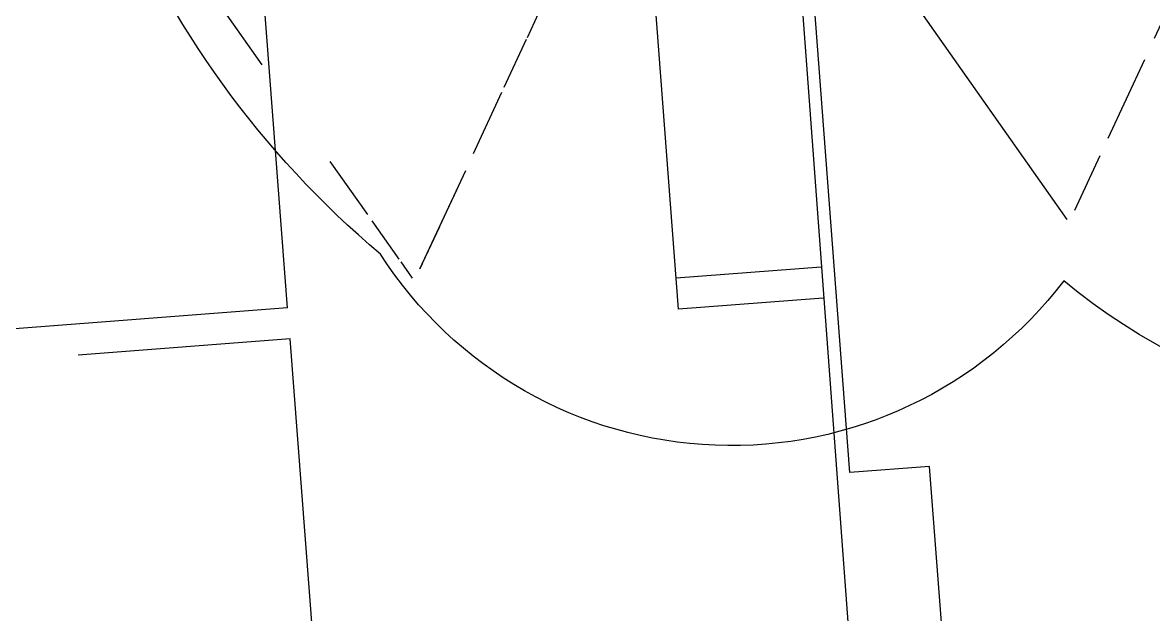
# Model space of a CAD drawing. Extents: x -594 to 29166, y -5797 to 14313.
# Drawn here: x 17649.7 to 17707.7, y 4072.7 to 4103.1 of the extents above; entities that cross this region are included whole.
import ezdxf

# ---------------------------------------------------------------- set-up
doc = ezdxf.new("R2010")
doc.units = 0
doc.linetypes.add('Style de ligne -15', pattern=[2.0832800000000002, 1.25, -0.41656, 0.1388600000000001, -0.2778600000000001])
for name, color, linetype in [('A SITE', 252, 'Continuous'), ('prlm-VRD', 252, 'Continuous'), ('SA - bât E', 252, 'Continuous'), ('SA - EBC', 252, 'Continuous'), ('SA - gazon', 252, 'Continuous'), ('SA - jardinière', 252, 'Continuous')]:
    doc.layers.add(name, color=color, linetype=linetype)
pattern_1 = [(184.3715330227127, (-355966725.0913794, -417896002.4038396), (-36.83468478936122, -42.93257612196597), [20.0000003, -20.0000003]), (184.3715330227127, (-355966725.2133372, -417896000.8084944), (-36.83468478936122, -42.93257612196597), [20.0000003, -20.0000003]), (94.37153302271268, (-355966745.0331946, -417896003.9283125), (-42.93257612196597, 36.83468478936122), [19.200000288, -20.800000312]), (94.37153302271268, (-355966746.6186464, -417895983.1888247), (-42.93257612196597, 36.83468478936122), [19.200000288, -20.800000312]), (184.3715330227127, (-355966746.4966885, -417895984.7841699), (-36.83468478936122, -42.93257612196597), [20.0000003, -20.0000003]), (184.3715330227127, (-355966746.6186464, -417895983.1888247), (-36.83468478936122, -42.93257612196597), [20.0000003, -20.0000003]), (94.37153302271268, (-355966725.2133372, -417896000.8084944), (-42.93257612196597, 36.83468478936122), [38.400000576, -1.600000024])]

# ---------------------------------------------------------------- blocks, each defined once
blk = doc.blocks.new('A$C380262B1')
at = {"layer": 'SA - bât E'}
h = blk.add_hatch(dxfattribs=at)
h.set_pattern_fill('ARDOISES4', color=256, scale=40.0000006, angle=-265.6284669772872, style=0, pattern_type=2)
h.set_pattern_definition(pattern_1)
h.paths.add_polyline_path([(9490.977458423004, 2238.70788840577), (9488.737152470276, 2243.801507912576, -0.1009790743820487), (9487.17666179873, 2256.307484954596), (9485.763742541894, 2256.895374692976, -0.08124378257747558), (9472.350138938054, 2265.536320954561), (9487.765033682808, 2281.933026388288)])
h.paths.add_polyline_path([(9601.495327008888, 751.6224686987698), (9602.796059893444, 734.1203133575618), (9639.889654144645, 235.0033485330641), (9643.208105256781, 190.3515613637865, 0.2295057473976553), (9636.013364326209, 163.8215742073953), (9636.209112592041, 162.8654095344245, 0.1186542678047768), (9619.371052784845, 147.0055066980422), (9516.631723428145, 230.3967440500855), (9478.573963791132, 742.4871447496116)])
h.paths.add_polyline_path([(9373.219773964956, 2160.09211121127), (9472.350138938054, 2265.536320954561, 0.08904084685957374), (9487.176661659032, 2256.307484582067), (9487.116524763405, 2255.333343055099, 0.1379492769130424), (9490.977458423004, 2238.70788840577), (9533.685178728774, 1664.049428980798), (9410.76381537132, 1654.914104938507)])
h.paths.add_polyline_path([(9635.711118625477, 165.7497882843018), (9635.60491106473, 166.71998873353), (9635.52879220806, 167.693012021482), (9635.482835350558, 168.6679258942604), (9635.467084450647, 169.6437949314713), (9635.481554316357, 170.6196839921176), (9635.526231629774, 171.5946571901441), (9635.6010730844, 172.5677797570825), (9635.706007061526, 173.5381186008453), (9635.84093307145, 174.5047434233129), (9636.00572166033, 175.4667276516557), (9636.200214875862, 176.423148624599, -0.03097544094256945), (9637.271080398932, 180.1749598234892), (9637.61073644273, 181.0899475589395), (9637.978558288887, 181.9939807057381), (9638.374193152413, 182.8861923888326), (9638.797261659056, 183.7657274678349), (9639.247358450666, 184.6317422576249), (9639.724051579833, 185.4834066703916), (9643.208105256781, 190.3515613637865), (9648.166535794735, 123.6328510567546), (9619.371052784845, 147.0055066980422, -0.1108113214576719), (9634.892269363627, 162.0857434347272), (9636.209112685174, 162.8654094412923), (9636.013364326209, 163.8215742073953), (9635.847313283011, 164.7833414375782)])
h = blk.add_hatch(dxfattribs=at)
h.set_pattern_fill('ARDOISES4', color=256, scale=40.0000006, angle=-265.6284669772872, style=0, pattern_type=2)
h.set_pattern_definition(pattern_1)
h.paths.add_polyline_path([(9584.22448397614, 930.5090088397264), (9587.828908674419, 935.5124743655324), (9596.555141499266, 818.0956831201911), (9590.469948900864, 817.454880848527, -0.244698441839494), (9573.288710368797, 827.2620346397161, -0.5107671308637126), (9579.392701759934, 907.1113456040621), (9580.709545081481, 907.8910117037594, -0.187960852422953)])
h.paths.add_polyline_path([(9421.139782154933, 1515.299136843532), (9533.685178728774, 1664.049428980798), (9534.608018537983, 1651.632054243237, 0.1776656773142821), (9531.033534696326, 1630.213563889265), (9531.229282962158, 1629.257399402559, 0.5205670514691635), (9523.80844829604, 1548.628422152251, 0.2694583443746695), (9542.978946724907, 1538.836659956723), (9543.504821090028, 1531.920143030584), (9580.598400859162, 1032.80337434262), (9587.828908674419, 935.5124743655324, 0.2310122898586103), (9580.513796769083, 908.8471764698625), (9580.709545034915, 907.8910117968917, 0.5205670514691635), (9573.288710368797, 827.2620346397161, 0.3221177807427699), (9596.555141499266, 818.0956831201911), (9601.495327148587, 751.6224687919021), (9468.424544390291, 879.0537822060287)])
h.paths.add_polyline_path([(9223.230936331674, 1010.300037078559), (9198.040696466342, 1349.250099621713), (9421.139782154933, 1515.299136843532), (9468.424544390291, 879.0537822060287)])
h.paths.add_polyline_path([(9529.912439733744, 1628.477733209729), (9531.22928305529, 1629.257399216294, -0.1402537813719688), (9532.291250815615, 1646.566949598491), (9534.608018537983, 1651.632054243237), (9542.990735219792, 1538.837482593954), (9537.04970846884, 1539.342814311385, -0.195987572306781), (9523.80844829604, 1548.628422152251, -0.5107671308637126)])
at = {"layer": 'SA - EBC'}
h = blk.add_hatch(dxfattribs=at)
h.set_pattern_fill('_USER', color=256, scale=75, angle=-335.8284639255295, style=0, pattern_type=0)
h.set_pattern_definition([(24.17153607447054, (-355966725.0913794, -417896002.4038396), (-30.71023888770651, 68.42427367140989), [])])
h.paths.add_polyline_path([(9533.967289561406, -8391.022676602006), (7823.560263682157, -8197.032719478011), (7677.26634000428, -8624.200356937945), (6795.644808141515, -8561.406107898802), (5968.179506575689, -8295.55842038244), (5307.727831928059, -7899.99740216881, -0.3248648439675891), (5215.66356504336, -6186.960641667247, -0.2814891280233847), (6034.588919347152, -5793.906059488654), (6977.488194359466, -5966.359615046531, 0.1695292869953866), (8622.524935239926, -5863.042801246047, 0.3340686001642133), (8902.106720628217, -5382.998490706086, 0.09326601099187866), (8620.675744628534, -4484.154293872416, 0.153138720952933), (7983.041431754827, -3856.574170198292), (6774.001917056739, -3250.65084323287), (5737.27900213562, -2651.023222506046, -0.1642525569746835), (4858.435642998666, -1650.659172795713), (4817.150435736403, -1198.612694069743), (4848.756969021633, -647.3217743448913), (5422.659926814958, 1808.548009581864, 0.4390366150430304), (6435.564773995429, 2874.098786618561, -0.09336270403907257), (6508.739385334775, 3486.828686110675, 0.1042719612268155), (6540.439700800925, 3811.755312792957), (6460.564939025789, 4655.403570830822), (7373.38954936713, 4920.791836176068), (7554.008261486888, 4259.8578767851), (7298.873095074669, 4188.137014396489), (7509.021686343476, 3441.03382807225, -0.2009829630450486), (7456.712778378278, 3016.095944307745), (7105.68882166408, 2168.347155954689), (7082.51023539342, 1970.99042609334), (7207.488740049303, 1059.89730162546), (7767.198439734057, -779.9824859946966), (8823.304629139602, -984.4878826290369, 0.1214178809896852), (9894.772318005562, -3098.331943433732, 0.01018302281994621), (10254.53238859773, -3499.40192066133), (9617.819940159097, -3345.007801242173), (9300.242931814864, -4358.367580920458), (9996.567213023081, -4620.499769318849), (9784.691719617695, -7276.41688529402), (9646.94292745553, -8212.627615593374)])
at = {"layer": 'SA - jardinière'}
h = blk.add_hatch(dxfattribs=at)
h.set_pattern_fill('TRIANG', color=256, scale=89.9999976, angle=5.127249346565249, style=0, pattern_type=2)
h.set_pattern_definition([(65.12724934656525, (-355966725.0913794, -417896002.4038396), (-19.41955678575962, 27.60331957010589), [16.87499954999999, -16.87499954999999]), (125.1272493465652, (-355966725.0913794, -417896002.4038396), (-33.61495436937165, -3.016169721649364), [16.87499954999999, -16.87499954999999]), (5.127249346565242, (-355966734.8011578, -417895988.6021799), (14.19539758361204, 30.61948929175525), [16.87499955, -16.87499955])])
h.paths.add_polyline_path([(9580.709545128047, 907.8910117037594), (9580.471229786053, 909.0775244869292), (9580.278637586161, 910.2723112329841), (9580.132052535191, 911.473610252142), (9580.03169069998, 912.6796510070562), (9579.977700300515, 913.8886555097997), (9579.970160592347, 915.0988413952291), (9580.00908284448, 916.3084246218204), (9580.094409687445, 917.5156223587692), (9580.226015439257, 918.7186545692384), (9580.403705732897, 919.9157482013106), (9580.627218959853, 921.1051381193101), (9580.896225525066, 922.285071387887), (9581.210328964517, 923.4538082033396), (9581.569065898657, 924.6096258983016), (9581.971907848492, 925.7508205249906), (9582.418260769919, 926.8757097423077), (9582.907466823235, 927.9826353304088), (9583.438804699108, 929.069965519011), (9584.011491155252, 930.1360972225666), (9584.62468185462, 931.1794590204954), (9585.277473041788, 932.1985127404332), (9585.968902427703, 933.1917560659349), (9586.697950446978, 934.1577248647809), (9587.463542539626, 935.0949950516224), (9588.264550128952, 936.0021850094199), (9589.099792251363, 936.8779574520886), (9589.968037838116, 937.721021194011), (9590.8680066932, 938.5301334783435), (9591.798372427002, 939.3041015602648), (9592.75776320137, 940.0417843833566), (9593.74476489611, 940.7420946285129), (9594.757922412828, 941.4039999246597), (9595.79574232921, 942.0265244320035), (9596.856694528833, 942.6087504252791), (9597.939215274528, 943.1498195976019), (9599.0417084191, 943.6489342711866), (9600.162548897788, 944.1053588874638), (9601.300084358081, 944.5184204727411), (9602.45263776742, 944.8875099420547), (9603.618510300294, 945.2120835892856), (9604.795983247459, 945.4916626214981), (9605.98332057707, 945.725834928453), (9607.178772240877, 945.9142554551363), (9608.380575710908, 946.0566462017596), (9609.58695942536, 946.152797434479), (9610.796145023778, 946.2025674059987), (9612.006349815056, 946.2058827280998), (9613.215789897367, 946.1627384647727), (9614.422682346776, 946.0731983184814), (9615.62524791807, 945.9373939782381), (9615.625248057768, 945.9373940713704), (9616.491672955453, 946.9211798161268), (9617.395224655047, 947.870980296284), (9618.334570992738, 948.7853952683508), (9619.308327371255, 949.6630768291652), (9620.315058296546, 950.5027310922742), (9621.353279659525, 951.3031202368438), (9622.421461017802, 952.0630643703043), (9623.518027504906, 952.781443297863), (9624.641362810507, 953.457197919488), (9625.789810856804, 954.0893318131566), (9626.96167868562, 954.6769136562943), (9628.155238600448, 955.2190769463778), (9629.368731426075, 955.7150224223733), (9630.60036781244, 956.1640190891922), (9631.848332518712, 956.565404869616), (9633.110785717145, 956.9185881875455), (9634.385866252705, 957.2230484336615), (9635.671694623306, 957.4783366173506), (9636.966375028715, 957.684076577425), (9638.267999188974, 957.8399648889899), (9639.574648020789, 957.9457718878984), (9640.884395455942, 958.001341484487), (9642.195310769603, 958.0065916292369), (9643.505461374298, 957.9615148715675), (9644.81291580014, 957.8661776147783), (9646.115746768191, 957.7207202091813), (9647.412033751607, 957.5253572314978), (9648.69986558333, 957.2803766466677), (9649.977343948558, 956.9861394353211), (9651.24258552678, 956.6430795937777), (9652.493725297973, 956.2517028301954), (9653.728918777779, 955.8125860989094), (9654.946344997734, 955.3263764828444), (9656.144209438935, 954.7937910072505), (9657.320746174082, 954.2156146839261), (9658.474220661446, 953.5926998592913), (9659.602932678536, 952.9259648174047), (9660.705218231305, 952.2163924761117), (9661.77945244126, 951.4650287106633), (9662.824051640928, 950.6729813292623), (9663.837475841865, 949.8414179310203), (9664.818231249228, 948.9715642295778), (9665.764871938154, 948.0647025629878), (9666.676002414897, 947.1221700310707), (9667.55027952604, 946.1453560739756), (9668.386414507404, 945.135700237006), (9669.183174846694, 944.0946912392974), (9669.93938558735, 943.0238638073206), (9670.65393240191, 941.9247962534428), (9671.32576177828, 940.799109172076), (9671.348301926628, 940.7855801284313), (9671.370306098834, 940.7711959443986), (9671.391741884872, 940.7559776678681), (9671.412577666342, 940.7399477437139), (9671.432782756165, 940.7231296412647), (9671.452327398583, 940.7055485062301), (9671.471182676032, 940.6872300431132), (9671.489320788532, 940.6682012602687), (9671.506715053692, 940.648490190506), (9671.523339906707, 940.6281257979572), (9671.539170714095, 940.607138350606), (9671.554184285924, 940.5855586752295), (9671.568358270451, 940.5634185299277), (9671.58167208545, 940.5407506972551), (9671.594105800614, 940.5175883322954), (9671.60564106889, 940.4939657077193), (9671.616261126474, 940.4699178412557), (9671.62595023401, 940.4454799368978), (9671.634694142267, 940.4206882230937), (9671.642479812726, 940.3955789282918), (9671.649295790121, 940.3701893985271), (9671.655132248998, 940.3445567935705), (9671.65998048149, 940.318719111383), (9671.663832990453, 940.2927143499255), (9671.666684607044, 940.2665808796883), (9671.668530860916, 940.2403574436903), (9671.669369190931, 940.2140822261572), (9671.669198106974, 940.1877940632403), (9671.668018074706, 940.1615319773555), (9671.665830677375, 940.1353346183896), (9671.662639454007, 940.1092403568327), (9671.658448688686, 940.0832880288363), (9671.653264807537, 940.0575156323612), (9671.64709540084, 940.0319612585008), (9671.639949595556, 940.0066624395549), (9671.631837869063, 939.9816567078233), (9671.622772095725, 939.956980664283), (9671.612765965983, 939.9326710030437), (9671.601833868772, 939.9087633006275), (9671.589992148802, 939.8852927610278), (9671.577258082107, 939.862294215709), (9671.563650714234, 939.8398014716804), (9671.549189602956, 939.8178476840258), (9671.533896680921, 939.7964650765061), (9671.51779406704, 939.7756854072213), (9671.500905789435, 939.7555390372872), (9671.48325634189, 939.7360559552908), (9671.464872127399, 939.7172648459673), (9671.445780200884, 939.6991931833327), (9671.426008548588, 939.6818676963449), (9671.435729740188, 940.8729603514075), (9671.491167368367, 942.062802053988), (9671.59223947674, 943.2496384717524), (9671.73879710026, 944.4317201152444), (9671.93062431179, 945.6073045730591), (9672.167438222095, 946.7746585607529), (9672.44888972491, 947.9320615530014), (9672.774563916028, 949.0778069011867), (9673.143980745226, 950.2102059312165), (9673.55659562163, 951.3275891542435), (9674.011800205335, 952.4283094331622), (9674.50892352499, 953.510744124651), (9675.047232722864, 954.5732974074781), (9675.625934218988, 955.6144030764699), (9676.244174921885, 956.6325262188911), (9676.901043439284, 957.6261660084128), (9677.595571568236, 958.5938576608896), (9678.326735226437, 959.5341745764017), (9679.09345664084, 960.4457307606936), (9679.894605698064, 961.3271822221577), (9680.729001015425, 962.1772295795381), (9681.595412874594, 962.9946198314428), (9682.492563966662, 963.7781478464603), (9683.41913181357, 964.5266588777304), (9684.373750211671, 965.2390491217375), (9685.355012165383, 965.9142686985433), (9686.361470865086, 966.5513217449188), (9687.391643086448, 967.1492698602378), (9688.444009749219, 967.7072310820222), (9689.517019642517, 968.2243829593062), (9690.609091054648, 968.6999632045627), (9691.71861386858, 969.1332707181573), (9692.84395254217, 969.5236664265394), (9693.983448436484, 969.8705754242837), (9695.135421445593, 970.1734858565032), (9696.298173209652, 970.4319511540234), (9697.469990001991, 970.6455905921757), (9698.649144126102, 970.8140891045332), (9699.833897547796, 970.9371982142329), (9701.022503571585, 971.0147364065051), (9702.213209820911, 971.0465896874666), (9703.404261404648, 971.0327107459307), (9704.59390222095, 970.9731201641262), (9705.780378682539, 970.8679058589041), (9706.96194153279, 970.7172227092087), (9708.136849245057, 970.521293208003), (9709.303369466215, 970.280405972153), (9710.459782928228, 969.9949161149561), (9711.604384565726, 969.6652445942163), (9712.7354871016, 969.291877001524), (9712.735487148166, 969.2918769083917), (9713.24274749495, 970.3967140987515), (9713.792895944789, 971.4808338321745), (9714.385088020936, 972.5425714626908), (9715.018414799124, 973.5802978277206), (9715.691904025152, 974.5924195274711), (9716.404522163793, 975.5773834884167), (9717.155175143853, 976.5336776152253), (9717.94271087274, 977.4598340503871), (9718.765920447186, 978.3544314093888), (9719.623540574685, 979.2160963639617), (9720.514254458249, 980.0435062497854), (9721.4366952423, 980.8353911153972), (9722.389446711168, 981.5905354917049), (9723.37104654871, 982.3077801615), (9724.379988247529, 982.9860243946314), (9725.414723018184, 983.6242269724607), (9726.473662583157, 984.2214084230363), (9727.555181458592, 984.7766516730189), (9728.657619701698, 985.289105027914), (9729.779285052791, 985.7579816132784), (9730.918455822393, 986.1825618892908), (9732.073383638635, 986.5621938370168), (9733.2422954496, 986.8962951004505), (9734.423397202045, 987.1843526139855), (9735.614875843748, 987.4259242787957), (9736.814902769402, 987.6206395216286), (9738.021635822952, 987.7681990154088), (9739.233222836629, 987.8683768212795), (9740.447803819552, 987.9210185259581), (9741.663514869288, 987.9260439425707), (9742.878489708528, 987.8834447823465), (9744.090863363817, 987.7932869829237), (9745.298775052652, 987.6557086594403), (9746.50037069805, 987.4709208495915), (9747.693805769086, 987.2392075136304), (9748.877248587087, 986.9609241373837), (9750.048882467672, 986.6364979185164), (9751.206909259781, 986.2664267420769), (9752.349551161751, 985.8512788079679), (9753.475054446608, 985.3916911408305), (9754.581691510975, 984.8883693106472), (9755.66776371561, 984.3420858494937), (9756.731603993103, 983.7536794133484), (9757.771579595283, 983.1240528263152), (9758.786093862727, 982.4541729874909), (9759.773589717224, 981.7450676113367), (9760.732551617548, 980.9978256002069), (9761.661507328972, 980.2135937847197), (9762.559031229466, 979.3935758061707), (9762.739530485123, 979.5921359211206), (9762.927518831566, 979.7836204990745), (9763.12271929346, 979.9677478149533), (9763.324844324961, 980.1442458294332), (9763.533595530316, 980.3128546103835), (9763.748665573075, 980.4733257740736), (9763.96973701194, 980.6254224851727), (9764.196484303102, 980.7689206674695), (9764.428573008627, 980.9036088176072), (9764.665661146864, 981.029288098216), (9764.90739886649, 981.1457736417651), (9765.153430169448, 981.2528934329748), (9765.403392212465, 981.350489705801), (9765.656916471198, 981.4384186640382), (9765.913629392162, 981.5165504813194), (9766.173152299598, 981.5847700461745), (9766.435102699324, 981.6429767757654), (9766.699094465002, 981.6910849884152), (9766.964738396928, 981.7290237173438), (9767.231642873958, 981.7567367106676), (9767.499414505437, 981.7741837352514), (9767.767658503726, 981.7813385277987), (9768.035979615524, 981.7781907506287), (9768.303981842473, 981.7647450603545), (9768.57127067633, 981.741021387279), (9768.83745151572, 981.7070544697344), (9769.102132413536, 981.6628945060074), (9769.364922912791, 981.6086066886783), (9769.625435816124, 981.5442705526948), (9769.88328685984, 981.4699815586209), (9770.138096157461, 981.3858491368592), (9770.389487920329, 981.2919970601797), (9770.637091714889, 981.1885638162494), (9770.880542183295, 981.0757016763091), (9771.119480906054, 980.9535773470998), (9771.353555424139, 980.822370480746), (9771.582420542836, 980.6822748854756), (9771.80573916994, 980.5334969423711), (9772.023181756958, 980.3762560710311), (9772.234428068623, 980.2107837982476), (9772.4391664844, 980.0373241305351), (9772.637095255777, 979.856132902205), (9772.827922692522, 979.6674773097038), (9773.011367255822, 979.4716351665556), (9773.187158675864, 979.2688955552876), (9773.35503785871, 979.0595568716526), (9773.514757165685, 978.8439279422164), (9773.666081344709, 978.6223269999027), (9773.808787157759, 978.395080100745), (9773.942664358765, 978.1625227071345), (9773.942664312199, 978.1625226140022), (9775.110752228647, 978.320749476552), (9776.284053036943, 978.4340193495154), (9777.46083731763, 978.5021653398871), (9778.639370156452, 978.5250867716968), (9779.817914171144, 978.5027501173317), (9780.994732119143, 978.4351881593466), (9782.168089039624, 978.3225005492568), (9783.336255280301, 978.164853528142), (9784.497508825734, 977.9624791815877), (9785.650137579069, 977.7156760916114), (9786.792442621663, 977.4248080328107), (9787.922739889473, 977.0903036929667), (9789.039363106713, 976.7126564867795), (9790.140666393563, 976.292422786355), (9791.225025849417, 975.8302222006023), (9792.290843324736, 975.3267360851169), (9793.33654739894, 974.782706797123), (9794.36059659347, 974.198936112225), (9795.361481280997, 973.5762847587466), (9796.337726106867, 972.9156706482172), (9797.287891898304, 972.218067292124), (9798.210577759892, 971.4845035225153), (9799.104423588142, 970.7160606980324), (9799.968111654744, 969.913871306926), (9800.800369074568, 969.0791182219982), (9801.599968550727, 968.2130318135023), (9802.365731494501, 967.3168889246881), (9803.096529049799, 966.3920106366277), (9803.791283955798, 965.439760312438), (9804.448971990496, 964.4615417346358), (9805.068623414263, 963.4587969630957), (9805.649325205013, 962.4330042861402), (9806.190220778808, 961.3856757991016), (9806.690513016656, 960.3183555416763), (9807.149464543909, 959.2326167970896), (9807.56639870815, 958.1300603225827), (9807.940700696781, 957.0123111829162), (9808.271818840876, 955.8810175396502), (9808.55926508084, 954.7378465533257), (9808.802615618333, 953.5844838246703), (9809.001511754468, 952.4226294830441), (9809.1556601692, 951.2539965100586), (9809.264833806083, 950.0803073868155), (9809.328871546313, 948.9032924175262), (9809.347679140046, 947.7246867492795), (9809.321228740737, 946.5462278574705), (9809.249559324235, 945.3696529380977), (9809.132776595652, 944.1966964863241), (9808.9710528031, 943.0290877819061), (9808.764626225457, 941.8685477226973), (9809.166345605627, 942.4867591820657), (9809.5915006008, 943.0890940129757), (9810.039464570582, 943.6746640130877), (9810.509577160701, 944.242606125772), (9811.0011451412, 944.7920829057693), (9811.51344398968, 945.3222845681012), (9812.04571868293, 945.8324294537306), (9812.597184302285, 946.3217652402818), (9813.167027989402, 946.7895708978176), (9813.754409784451, 947.2351567819715), (9814.358463464305, 947.657865844667), (9814.978298917413, 948.057075124234), (9815.613002283499, 948.432195931673), (9816.261637862772, 948.7826753407717), (9816.923249466345, 949.1079969331622), (9817.596861859784, 949.4076807051897), (9818.281481834128, 949.6812850236893), (9818.976100254804, 949.9284068122506), (9819.679693225771, 950.148681551218), (9820.391223439947, 950.3417843952775), (9821.109642041847, 950.507431011647), (9821.833889791742, 950.6453767418861), (9822.562899114564, 950.7554187439382), (9823.295595543459, 950.8373945951462), (9824.03089874424, 950.8911833167076), (9824.767724750564, 950.9167056530714), (9825.504987454042, 950.9139239788055), (9826.241599814966, 950.8828425779939), (9826.976476283744, 950.8235072717071), (9827.708533173427, 950.7360051386058), (9828.436691546813, 950.6204656325281), (9829.159877961501, 950.4770589061081), (9829.877026099712, 950.3059960901737), (9830.58707905002, 950.1075299456716), (9831.288989866152, 949.8819524422288), (9831.981723802164, 949.6295966207981), (9832.664259988815, 949.3508342653513), (9833.335591712967, 949.0460759960115), (9833.994729816914, 948.7157717347145), (9834.640702372417, 948.3604077249765), (9835.272557195276, 947.9805085808039), (9835.889362776652, 947.5766336545348), (9836.490209726617, 947.1493788063526), (9837.074212590232, 946.6993735171854), (9837.640510126948, 946.2272813543677), (9838.18826773204, 945.7337982952595), (9838.716677995399, 945.2196516096592), (9839.224961632863, 944.6855995804071), (9839.712369674817, 944.1324291750789), (9840.178183326498, 943.5609560459852), (9840.708443662152, 944.6519883349538), (9841.281033726409, 945.7214122638106), (9841.895074630156, 946.7675870284438), (9842.549623688683, 947.7889060974121), (9843.24367637746, 948.783802241087), (9843.97616731003, 949.750748090446), (9844.745972240344, 950.6882596760988), (9845.551909366623, 951.5948977321386), (9846.39274184592, 952.4692707695067), (9847.267178818583, 953.3100365661085), (9848.173878248781, 954.1159048676491), (9849.111448181793, 954.8856383189559), (9850.078449910507, 955.6180556304753), (9851.07339876704, 956.3120326027274), (9852.094767801464, 956.9665039889514), (9853.140988992527, 957.5804654508829), (9854.210456740111, 958.152974024415), (9855.301529262215, 958.6831513792276), (9856.412531901151, 959.1701836325228), (9857.541759451851, 959.6133231185377), (9858.687478397042, 960.0118897855282), (9859.847930306569, 960.3652716614306), (9861.021333746612, 960.6729267165065), (9862.205887772143, 960.9343823045492), (9863.399774115533, 961.1492373049259), (9864.601160259917, 961.3171617500484), (9865.8082021866, 961.437898222357), (9867.019047075883, 961.5112611092627), (9868.231836287305, 961.5371378138661), (9869.44470833987, 961.5154886618257), (9870.655801566318, 961.446347180754), (9871.863257000223, 961.329818982631), (9873.065221076831, 961.1660830676556), (9874.259849265218, 960.9553912654519), (9875.44530746527, 960.6980661861598), (9876.619776291773, 960.3945034556091), (9877.78145284392, 960.0451687350869), (9878.928554290906, 959.6505981869996), (9880.059319501743, 959.211397729814), (9881.172013189644, 958.7282409891486), (9882.264927215874, 958.2018702290952), (9883.33638398908, 957.6330928131938), (9884.384739072993, 957.0227822288871), (9885.408383142203, 956.3718751072884), (9886.405745102093, 955.6813705712557), (9887.375293904915, 954.9523282796144), (9888.31554139033, 954.1858677752316), (9889.225044334307, 953.3831649459898), (9890.10240691714, 952.5454523973167), (9891.13498418592, 952.3246612399817), (9892.1583248768, 952.0643945783377), (9893.170920060948, 951.7650360241532), (9894.17127710767, 951.4270267449319), (9895.157921453938, 951.0508649982512), (9896.129398560151, 950.6371054798365), (9897.084276238456, 950.1863580197096), (9898.021146981046, 949.6992871165276), (9898.938629543409, 949.1766109131277), (9899.83537136577, 948.6190997995436), (9900.710050668567, 948.0275755748153), (9901.561377895996, 947.4029103294015), (9902.388098137453, 946.7460250481963), (9903.188992571086, 946.0578879341483), (9903.962880605832, 945.3395133838058), (9904.70862146467, 944.5919604972005), (9905.4251157213, 943.8163312152028), (9906.111307116225, 943.0137690156698), (9906.76618409343, 942.1854570508003), (9907.388781337067, 941.3326163776219), (9907.97818112187, 940.4565040022135), (9908.533514244482, 939.5584117621183), (9909.053962305188, 938.639663439244), (9909.538757940754, 937.7016134560108), (9909.987186733633, 936.7456445470452), (9910.398587258533, 935.7731660827994), (9910.772353364155, 934.785611834377), (9911.1079338938, 933.7844372726977), (9911.404834175482, 932.7711185440421), (9911.662616534159, 931.7471493035555), (9911.88090085052, 930.714039131999), (9912.059365445748, 929.6733109280467), (9912.197747407481, 928.6264991387725), (9912.295842496678, 927.5751465931535), (9912.353506078944, 926.5208035707474), (9912.37065331079, 925.4650238901377), (9912.347258767113, 924.4093640707433), (9912.283357046545, 923.3553806319833), (9912.179042305797, 922.3046269267797), (9912.034468259662, 921.2586523033679), (9911.84984818101, 920.2189984731376), (9911.625454155728, 919.1871981136501), (9911.361616896465, 918.1647721678019), (9911.058725463226, 917.1532282605767), (9910.71722637862, 916.1540569737554), (9910.33762297593, 915.1687317527831), (9909.92047493346, 914.1987049952149), (9909.46639701724, 913.2454063743353), (9908.976058801636, 912.310241535306), (9908.450183039531, 911.3945892080665), (9909.333616914228, 910.6188193894923), (9910.186619497836, 909.8097081296146), (9911.007933272049, 908.968448638916), (9911.79634775035, 908.0962806940079), (9912.550700316206, 907.1944899857044), (9913.269879156724, 906.26440634951), (9913.952824054286, 905.307400226593), (9914.598528062925, 904.3248828500509), (9915.206039557233, 903.3183025196195), (9915.77446279116, 902.2891431115568), (9916.302959993482, 901.2389216572046), (9916.790751833469, 900.1691864803433), (9917.237119330093, 899.0815146826208), (9917.641404550523, 897.9775092564523), (9918.003011494875, 896.8587981536984), (9918.321406794712, 895.7270303741097), (9918.596121529117, 894.5838741958141), (9918.826750433072, 893.4310149401426), (9919.01295366697, 892.2701520845294), (9919.154456770048, 891.1029970273376), (9919.251050846651, 889.9312701076269), (9919.302593776956, 888.7566988356411), (9919.309009518474, 887.5810148194432), (9919.27028852515, 886.4059511572123), (9919.18648793362, 885.2332398295403), (9919.057731423527, 884.0646100230515), (9918.884208565578, 882.9017841257155), (9918.66617524065, 881.7464764229953), (9918.403953127563, 880.6003902107477), (9918.097928306088, 879.465214908123), (9917.748552234843, 878.3426240086555), (9917.356339935213, 877.2342721931636), (9916.921869385988, 876.1417934671044), (9916.445781383663, 875.0667985528708), (9915.928777540103, 874.0108717232943), (9915.371620003134, 872.9755699634552), (9914.7751302924, 871.9624193385243), (9914.140187529847, 870.9729135967791), (9913.467727741227, 870.0085110962391), (9912.758742459118, 869.0706337802112), (9912.014276674017, 868.1606641039252), (9911.235427763313, 867.2799436375499), (9910.423344001174, 866.4297704584897), (9909.579222649336, 865.6113982200623), (9908.704307908192, 864.8260331712663), (9907.799889612943, 864.0748327597976), (9906.867301044986, 863.358904980123), (9905.907916976139, 862.6793049275875), (9904.923151619732, 862.0370344258845), (9903.914456861094, 861.4330401644111), (9903.914456954226, 861.4330401644111), (9904.162588436157, 861.0647084191442), (9904.396101785824, 860.6869397684932), (9904.614638211206, 860.3003142401576), (9904.817862669006, 859.9054250866175), (9905.0054628402, 859.5028784126043), (9905.177151132375, 859.0932924300432), (9905.332663655281, 858.6772955022752), (9905.471761990339, 858.2555262371898), (9905.594232538715, 857.8286320902407), (9905.699887266383, 857.3972686193883), (9905.788563983515, 856.9620971567929), (9905.860126763582, 856.5237863920629), (9905.91446547769, 856.0830088332295), (9905.951496772468, 855.6404411792755), (9905.971164116636, 855.1967622712255), (9905.973436916247, 854.7526536509395), (9905.958311958238, 854.3087968602777), (9905.92581233941, 853.8658732548356), (9905.875988025218, 853.4245625138283), (9905.80891543068, 852.985542267561), (9905.724697513506, 852.5494861416519), (9905.623463401571, 852.1170636638999), (9905.50536881201, 851.6889383085072), (9905.37059479393, 851.2657674960792), (9905.219348194078, 850.8482006378472), (9905.051861377433, 850.4368787631392), (9904.86839110963, 850.0324331223965), (9904.669219255447, 849.6354845352471), (9904.454651428387, 849.2466423660517), (9904.225016990677, 848.8665033131838), (9903.980668494478, 848.4956510365009), (9903.721980843693, 848.1346549466252), (9903.449351293966, 847.7840688079596), (9903.163198148832, 847.4444306455553), (9902.863960713148, 847.1162620931864), (9902.552098408341, 846.8000669032335), (9902.228089654818, 846.4963302016258), (9901.89243205823, 846.2055182084441), (9901.545640733093, 845.9280776791275), (9901.188247976825, 845.6644339486957), (9900.820802291855, 845.4149919562042), (9900.443867826834, 845.1801346614957), (9900.058023026213, 844.960222300142), (9899.663860257715, 844.7555927559733), (9899.261984461918, 844.5665597915649), (9898.85301250033, 844.3934137932956), (9898.437572224066, 844.2364204674959), (9898.016301030293, 844.0958205610514), (9897.589846001938, 843.9718306064606), (9897.52150294371, 842.7852346561849), (9897.40765960887, 841.6021370328963), (9897.248483495787, 840.4242816381156), (9897.044209577143, 839.2534048296511), (9896.795138763264, 838.0912326276302), (9896.50163827464, 836.9394782930613), (9896.164140896872, 835.7998399063945), (9895.783143909648, 834.6739972010255), (9895.35920927301, 833.5636099800467), (9894.892961718142, 832.4703151360154), (9894.385088514537, 831.3957245089114), (9893.836338585243, 830.3414219990373), (9893.247520690784, 829.3089618906379), (9892.619503149763, 828.2998661510646), (9891.95321132429, 827.315622381866), (9891.249627666548, 826.3576815836132), (9890.50978939049, 825.4274561069906), (9889.734787121415, 824.5263167656958), (9888.925763266161, 823.6555924639106), (9888.08391066268, 822.8165665641427), (9887.21047011204, 822.0104760490358), (9886.306729307398, 821.238508913666), (9885.374020552263, 820.5018037930131), (9884.413718758151, 819.8014460504055), (9883.427239628509, 819.1384684294462), (9882.416037283838, 818.5138483531773), (9881.381602631882, 817.9285064339638), (9880.325460247695, 817.3833057284355), (9879.249167302623, 816.8790498748422), (9878.154310630634, 816.4164820685983), (9877.042503794655, 815.996284596622), (9875.91538601555, 815.6190765090287), (9874.774618819356, 815.2854141779244), (9873.62188398838, 814.995789155364), (9872.458880534396, 814.7506285458803), (9871.287323301658, 814.550293982029), (9870.108939241618, 814.3950804136693), (9868.925465317443, 814.2852168530226), (9867.73864631541, 814.2208654433489), (9866.550231864676, 814.2021208070219), (9865.361973829567, 814.229010604322), (9864.175623748451, 814.3014950677752), (9862.992930738255, 814.4194675609469), (9861.81563809514, 814.5827540196478), (9860.645481431857, 814.7911138832569), (9859.484185790643, 815.0442399084568), (9858.333462988958, 815.3417590074241), (9857.195009663701, 815.683232434094), (9856.070503685623, 816.0681569948792), (9854.961603088304, 816.4959650486708), (9854.117809981108, 815.6520502641797), (9853.2422428485, 814.8411491885781), (9852.33619227074, 814.0644567087293), (9851.400993997231, 813.3231181651354), (9850.438026711345, 812.618226185441), (9849.448709981516, 811.9508199393749), (9848.434502072632, 811.3218832761049), (9847.396898455918, 810.7323434203863), (9846.337428316474, 810.1830694824457), (9845.257653715089, 809.6748711541295), (9844.159166328609, 809.2084975913167), (9843.043585633859, 808.7846362963319), (9841.912556113675, 808.4039121866226), (9840.767745068297, 808.0668864771724), (9839.610840147361, 807.7740557491779), (9838.443546835333, 807.5258521363139), (9837.2675859835, 807.3226410895586), (9836.084690969437, 807.1647225879133), (9834.896605787799, 807.0523291826248), (9833.70508174412, 806.985626462847), (9832.51187549904, 806.9647130556405), (9831.318745808676, 806.9896196015179), (9830.127451661974, 807.0603094063699), (9828.939749253914, 807.1766783483326), (9827.757389517501, 807.3385548777878), (9826.582115143538, 807.5457001104951), (9825.415658997372, 807.7978088520467), (9824.259740719572, 808.0945095978677), (9823.116063931957, 808.4353647194803), (9821.986314700916, 808.8198718614876), (9820.872158790007, 809.2474644072354), (9819.775238400325, 809.7175114788115), (9818.697170680389, 810.2293205447495), (9817.639544652775, 810.7821370474994), (9816.603919724002, 811.3751459866762), (9815.59182247147, 812.0074733160436), (9814.604744827375, 812.6781865954399), (9813.644141890109, 813.3862973190844), (9812.711429875344, 814.1307617537677), (9811.807983694598, 814.9104818701744), (9810.935135232285, 815.7243087887764), (9810.094171063974, 816.5710426867008), (9809.286331105977, 817.4494350329041), (9808.512806147337, 818.3581912890077), (9807.774736452848, 819.2959716543555), (9807.073210040107, 820.2613934874535), (9806.409261235967, 821.253033913672), (9805.783868767321, 822.2694310359657), (9805.197954410687, 823.309086356312), (9804.652382107452, 824.3704672902822), (9804.562129825354, 824.2711829952896), (9804.468132881448, 824.1754363290966), (9804.370529623702, 824.0833684802055), (9804.269464081153, 823.9951154217124), (9804.165085218847, 823.9108071662486), (9804.057546891272, 823.8305678591132), (9803.947007516399, 823.7545158714056), (9803.83363016881, 823.6827632412314), (9803.717581974342, 823.6154155805707), (9803.599034016952, 823.5525729134679), (9803.478161012754, 823.4943270683289), (9803.355141263455, 823.4407641924918), (9803.230155957863, 823.391963262111), (9803.103389358148, 823.3479962684214), (9802.97502852045, 823.3089279383421), (9802.845262503251, 823.2748159207404), (9802.71428260021, 823.2457105070353), (9802.582281967625, 823.2216546311975), (9802.449455158785, 823.2026835903525), (9802.315998123959, 823.1888255104423), (9802.18210737221, 823.180100787431), (9802.04798025079, 823.1765220873058), (9801.913814945146, 823.178094998002), (9801.779808709398, 823.1848171912134), (9801.646159263328, 823.1966784223914), (9801.513063767925, 823.2136614620686), (9801.38071817346, 823.2357412576675), (9801.249317778274, 823.2628853060305), (9801.119056297466, 823.295053653419), (9800.990125676617, 823.3321984298527), (9800.862715998664, 823.3742653392255), (9800.737015064806, 823.4211921691895), (9800.613208301365, 823.4729099087417), (9800.491478014737, 823.5293420962989), (9800.37200381048, 823.5904056578875), (9800.254961615428, 823.6560105346143), (9800.140524236485, 823.7260600551963), (9800.02886033617, 823.8004511222243), (9799.920134339482, 823.8790736533701), (9799.814506666735, 823.9618120715022), (9799.712132988498, 824.0485444664955), (9799.61316427216, 824.1391425020993), (9799.517746362835, 824.2334732785821), (9799.426019797102, 824.33139719069), (9799.338120175526, 824.4327702559531), (9799.254176719114, 824.5374428108335), (9799.174313200638, 824.6452606283128), (9799.098647432402, 824.75606482476), (9799.027291079983, 824.869691953063), (9798.960349103436, 824.9859744682908), (9798.463651863858, 823.9030276425183), (9797.925748536363, 822.8399462997913), (9797.347432468086, 821.7982973903418), (9796.729555958882, 820.7796167582273), (9796.073029981926, 819.7854056954384), (9795.378822414204, 818.8171301037073), (9794.64795649983, 817.8762174211442), (9793.881509779021, 816.964054480195), (9793.080611946061, 816.0819860175252), (9792.246443917975, 815.2313126251101), (9791.380235133693, 814.4132880493999), (9790.483262622729, 813.6291182599962), (9789.556848770007, 812.8799592144787), (9788.602359080687, 812.166915461421), (9787.62120087631, 811.491038184613), (9786.61482045427, 810.853323340416), (9785.584701271728, 810.254711471498), (9784.532361896709, 809.6960846334696), (9783.459353772923, 809.1782666742802), (9782.367258658633, 808.7020209059119), (9781.257686531171, 808.2680491730571), (9780.132272932678, 807.8769914805889), (9778.992676967755, 807.5294240377843), (9777.840578835458, 807.2258595377207), (9776.67767656967, 806.9667452946305), (9775.505684642121, 806.7524632439017), (9774.326330795884, 806.5833292901516), (9773.14135353081, 806.4595928415656), (9771.952499775216, 806.3814363442361), (9770.761521952227, 806.3489750027657), (9769.570175884292, 806.3622564077377), (9768.380217859522, 806.4212613739073), (9767.193401837721, 806.5259026363492), (9766.01147777401, 806.6760261543095), (9764.836187614128, 806.87141045928), (9763.669264130294, 807.1117673069239), (9762.512427615002, 807.396742887795), (9761.367383319885, 807.7259168960154), (9760.235819360241, 808.0988037399948), (9759.11940378137, 808.5148541256785), (9758.019782276824, 808.9734548702836), (9756.938575906679, 809.4739293679595), (9755.87737862952, 810.0155401043594), (9754.83775488101, 810.5974887497723), (9753.82123705931, 811.2189170904458), (9752.829323941842, 811.8789095431566), (9751.863477472216, 812.5764928758144), (9750.92512150295, 813.3106388151646), (9750.015639746562, 814.0802648849785), (9749.136372329667, 814.8842368274927), (9748.56929583475, 813.7840116396546), (9747.959557874128, 812.7068437635899), (9747.308094333857, 811.6543863900006), (9746.615905174986, 810.6282551772892), (9745.88405280374, 809.630025178194), (9745.113660627976, 808.6612284183502), (9744.305911054835, 807.7233523130417), (9743.462044047192, 806.817836035043), (9742.583354888484, 805.9460697695613), (9741.671192320064, 805.1093916408718), (9740.726956399158, 804.3090855702758), (9739.752096356824, 803.5463804379106), (9738.748108735308, 802.8224466368556), (9737.716534780338, 802.1383955143392), (9736.658957460895, 801.4952769502997), (9735.577000351623, 800.8940782397985), (9734.472324186936, 800.335721950978), (9733.346624439582, 799.8210655525327), (9732.20162927173, 799.350898526609), (9731.039095902815, 798.9259427413344), (9729.860808933154, 798.5468504950404), (9728.668576898053, 798.214203864336), (9727.464229846373, 797.9285130277276), (9726.24961626716, 797.6902169175446), (9725.026600575075, 797.499680891633), (9723.79706017673, 797.3571978509426), (9722.562882257625, 797.2629861906171), (9721.325961081311, 797.2171906381845), (9720.088195381686, 797.2198816016316), (9718.851485103369, 797.27105461061), (9717.617728328332, 797.3706314340234), (9716.388819087297, 797.5184590555727), (9715.166643401608, 797.7143106982112), (9713.953077513725, 797.9578856378794), (9712.749983975664, 798.2488100416958), (9711.55920936726, 798.586637340486), (9710.382581828162, 798.9708490669727), (9709.221907239407, 799.4008554145694), (9708.078967081383, 799.8759960755706), (9706.95551559329, 800.395542383194), (9705.853277584538, 800.9586962871253), (9704.773944569752, 801.56459370628), (9703.71917351149, 802.2123042494059), (9702.690583420917, 802.9008340090513), (9701.68975298293, 803.6291263997555), (9700.718218414113, 804.3960629031062), (9699.77747099474, 805.2004666998982), (9698.86895478703, 806.0411029495299), (9697.994064213708, 806.9166814908385), (9696.811245614663, 806.7188631743193), (9695.621586078778, 806.5675286576152), (9694.426911789924, 806.4629102125764), (9693.229056382552, 806.405168492347), (9692.02985833399, 806.3943920657039), (9690.831158589572, 806.4305974170566), (9689.634797116742, 806.5137291327119), (9688.44260997139, 806.6436596214771), (9687.256427342072, 806.82018911466), (9686.078069964424, 807.0430470630527), (9684.909346420318, 807.3118912056088), (9683.752050762996, 807.626308966428), (9682.607959164307, 807.9858176410198), (9681.478828005493, 808.3898653276265), (9680.366390245035, 808.8378319516778), (9679.272353509441, 809.329029917717), (9678.198396973312, 809.8627052269876), (9677.146169310436, 810.438038688153), (9676.117285434157, 811.0541474074125), (9675.113324588165, 811.7100855335593), (9674.135827971622, 812.404845841229), (9673.186295898631, 813.1373625248671), (9672.26618588902, 813.906511105597), (9671.376910200343, 814.7111108526587), (9670.51983391866, 815.5499266460538), (9669.696272397414, 816.4216711185873), (9668.907490046695, 817.3250060528517), (9668.15469735302, 818.2585451751947), (9667.43905004114, 819.2208552733064), (9666.761646280065, 820.2104593627155), (9666.123526124284, 821.2258381769061), (9665.525668906048, 822.2654336132109), (9664.968992350623, 823.327649757266), (9664.454351039603, 824.4108561426401), (9663.982534687966, 825.5133900791407), (9663.554267585278, 826.6335594467819), (9663.170207245275, 827.769644651562), (9662.830943008885, 828.9199018850923), (9662.536995718256, 830.0825655460358), (9662.28881655261, 831.255851034075), (9662.086786376312, 832.4379574507475), (9661.931215366349, 833.6270704865456), (9661.82234226726, 834.8213646560907), (9661.76033434458, 836.0190067440271), (9661.745286500081, 837.218158878386), (9661.777222016826, 838.4169798344374), (9661.856091860682, 839.6136298775673), (9661.981775099412, 840.8062722533941), (9662.15407839045, 841.9930759817362), (9662.14498784393, 841.8757659383118), (9662.13140101172, 841.7588912881911), (9662.113337451592, 841.6426241397858), (9662.090823985636, 841.5271362289786), (9662.063893768936, 841.4125977084041), (9662.032586429268, 841.2991772405803), (9661.996948486194, 841.1870423704386), (9661.95703195408, 841.0763583146036), (9661.91289597191, 840.9672878682613), (9661.864605685696, 840.8599923364818), (9661.812231922522, 840.7546295784414), (9661.755852261558, 840.6513549387455), (9661.695549683645, 840.5503205955029), (9661.631412943825, 840.4516760259867), (9661.563536850736, 840.3555657714605), (9661.492021381855, 840.2621321380138), (9661.416971730068, 840.1715127751231), (9661.33849886246, 840.0838412344456), (9661.256718216464, 839.99924659729), (9661.171750491485, 839.9178536608815), (9661.08372095041, 839.8397824726999), (9660.99275923334, 839.7651482373476), (9660.89899954386, 839.694060664624), (9660.802580043674, 839.6266248077154), (9660.70364289917, 839.5629398524761), (9660.602334002033, 839.5030999556184), (9660.498802596703, 839.4471932202578), (9660.39320146665, 839.3953019753098), (9660.285686096177, 839.347502682358), (9660.176415089518, 839.3038660287857), (9660.065549518913, 839.2644561827183), (9659.953252831474, 839.2293313518167), (9659.83969043009, 839.1985430382192), (9659.725029906258, 839.1721369698644), (9659.609440295026, 839.1501518897712), (9659.493091888726, 839.1326203942299), (9659.37615619041, 839.1195679083467), (9659.258805634454, 839.1110142692924), (9659.141213260591, 839.1069713048637), (9659.023552481085, 839.1074459068477), (9658.905996428803, 839.1124365851283), (9658.788718702272, 839.1219364479184), (9658.671892015263, 839.1359314322472), (9658.555688848719, 839.1544006764889), (9658.440280286595, 839.1773171722889), (9658.325836295262, 839.204646833241), (9658.212525909767, 839.236349798739), (9658.10051606968, 839.272379130125), (9657.989971898496, 839.3126817420125), (9657.88105642423, 839.3571981228888), (9657.44278007187, 838.2109189406037), (9656.959939422086, 837.0826871134341), (9656.433275574818, 835.9742344357073), (9655.86359682493, 834.8872624337673), (9655.251777777448, 833.8234391994774), (9654.598757391796, 832.784398086369), (9653.90553814359, 831.7717336118221), (9653.173183975741, 830.7870004326105), (9652.402818994597, 829.8317100852728), (9651.595625700429, 828.9073284715414), (9650.752843124792, 828.0152747407556), (9649.875764967874, 827.1569182164967), (9648.965737363324, 826.3335764408112), (9648.024157015607, 825.5465129390359), (9647.052469616756, 824.7969361022115), (9646.052166307345, 824.0859962999821), (9645.024782558903, 823.4147847630084), (9643.971895379946, 822.7843319065869), (9642.895120941103, 822.1956053748727), (9641.79611201398, 821.6495089232922), (9640.676555363461, 821.1468804627657), (9639.538169745356, 820.6884919665754), (9638.382702181116, 820.2750466763973), (9637.211926467717, 819.9071792885661), (9636.027639638633, 819.5854544639587), (9634.831659449264, 819.3103663623333), (9633.625821815804, 819.082336500287), (9632.411977322772, 818.9017156139016), (9631.191989500076, 818.7687804922462), (9629.96773077175, 818.6837354674935), (9628.741080360487, 818.6467109248042), (9627.513921028003, 818.6577636748552), (9626.288136513904, 818.7168767675757), (9625.065608136356, 818.823959492147), (9623.848212556913, 818.9788475632668), (9622.637818614021, 819.1813032142818), (9621.436283690855, 819.4310155697167), (9620.245452458039, 819.7276012040675), (9619.067152682692, 820.0706052593887), (9617.90319303982, 820.4595012590289), (9616.755360038951, 820.8936918526888), (9615.625415416434, 821.3725106790662), (9614.51509394683, 821.8952231109142), (9613.42609967105, 822.4610263481736), (9612.36010408029, 823.0690524913371), (9611.318743554875, 823.718367703259), (9610.30361643061, 824.4079756550491), (9609.316280856729, 825.1368176192045), (9608.358252467588, 825.9037751704454), (9607.83761930652, 825.2454947680235), (9607.291600247845, 824.6081130579114), (9606.721033295617, 823.9926087670028), (9606.12679454498, 823.3999260701239), (9605.509796040133, 822.8309754282236), (9604.870984749869, 822.2866296768188), (9604.211341170594, 821.7677244916558), (9603.53187797591, 821.2750562466681), (9602.833638060838, 820.809381455183), (9602.117693191394, 820.3714145347476), (9601.38514204882, 819.9618278071284), (9600.637109437957, 819.5812502875924), (9599.87474330701, 819.2302657291293), (9599.099213955924, 818.9094131812453), (9598.31171175465, 818.6191849410534), (9597.513445327058, 818.3600266464055), (9596.70564015396, 818.1323358789086), (9595.889536244795, 817.9364623501897), (9595.066386042163, 817.772706784308), (9594.237453164533, 817.641320079565), (9593.404009891674, 817.5425043329597), (9592.567335581407, 817.4764111638069), (9591.72871443443, 817.443141900003), (9590.88943391107, 817.4427475780249), (9590.050781937316, 817.4752291291952), (9589.214045880362, 817.5405361689627), (9588.380510220304, 817.6385687664151), (9587.551454128698, 817.7691765129566), (9586.728150583804, 817.9321588948369), (9585.911862831563, 818.1272656656802), (9585.103844245896, 818.3541972190142), (9584.305334696546, 818.6126055195928), (9583.517560083419, 818.9020937308669), (9582.741729635745, 819.222217425704), (9581.979034235701, 819.5724855177104), (9581.230644276366, 819.9523602612317), (9580.497708776966, 820.3612585552037), (9579.78135268204, 820.7985527813435), (9579.082675557584, 821.2635713629425), (9578.402749681845, 821.7556010000408), (9577.742619020864, 822.2738862037659), (9577.103296620771, 822.817631624639), (9576.485763816163, 823.3860025182366), (9575.89096846059, 823.9781262353063), (9575.31982366927, 824.5930943638086), (9574.773206049576, 825.2299628220499), (9574.251954490319, 825.8877538144588), (9573.756869183853, 826.5654577873647), (9573.288710275665, 827.2620346397161), (9571.864401036873, 828.5159003920853), (9570.48927466385, 829.8235178925097), (9569.165358599275, 831.1829595826566), (9567.89460410364, 832.5922215357423), (9566.678884951398, 834.0492262504995), (9565.519992960617, 835.5518257245421), (9564.419636875391, 837.0978049002588), (9563.379438361153, 838.6848850175738), (9562.400931259617, 840.3107263147831), (9561.485557910055, 841.9729319401085), (9560.634667659178, 843.6690514907241), (9559.849514812231, 845.3965845517814), (9559.131256910041, 847.1529847942293), (9558.480952912942, 848.9356625825167), (9557.899561198428, 850.7419904693961), (9557.387939002365, 852.5693048723042), (9556.946840556338, 854.4149125926197), (9556.576916063204, 856.276092864573), (9556.27871081233, 858.1501018255949), (9556.052664620802, 860.0341768935323), (9555.899110343307, 861.9255407713354), (9555.818274617195, 863.8214049860835), (9555.810276651755, 865.7189751043916), (9555.875128088519, 867.6154534332454), (9556.012733373791, 869.5080444216728), (9556.222889665514, 871.3939579203725), (9556.505287066102, 873.2704140245914), (9556.859509414062, 875.1346465200186), (9557.285034516826, 876.9839068874717), (9557.781234988943, 878.8154694251716), (9558.347379369661, 880.6266337633133), (9558.982633100823, 882.4147300794721), (9559.686059691012, 884.177122451365), (9560.456622205675, 885.9112128615379), (9561.293184617534, 887.614444643259), (9562.194513855502, 889.2843074165285), (9563.15928096883, 890.9183393232524), (9564.186064014211, 892.5141314044595), (9565.273349173367, 894.0693315118551), (9566.41953359358, 895.5816467292607), (9567.622927669436, 897.0488475635648), (9568.881757277995, 898.4687712974846), (9570.194166898727, 899.8393248766661), (9571.55822175555, 901.1584877036512), (9572.971910750493, 902.4243149906397), (9574.433150235564, 903.6349410191178), (9575.939785921946, 904.7885807231069), (9577.489596745, 905.8835338801146), (9579.080298077315, 906.9181859493256), (9580.709545081481, 907.8910117968917)])
at = {"layer": 'SA - bât E', "ltscale": 2.539999961853027, "elevation": 1e-07, "flags": 128}
blk.add_lwpolyline([(8967.341633467004, 704.493155516684), (8899.53148518689, 1616.920115612447), (9533.685178728774, 1664.049428980798), (9601.495327148587, 751.6224687919021)], close=True, dxfattribs=at)
blk.add_lwpolyline([(8967.341633467004, 704.493155516684), (8899.53148518689, 1616.920115612447), (9533.685178728774, 1664.049428980798), (9601.495327148587, 751.6224687919021)], close=True, dxfattribs=at)
at = {"layer": 'SA - gazon'}
blk.add_lwpolyline([(9664.884393149987, -222.3909562453628), (9638.128809491172, 136.4653076976538), (9648.047603294253, 137.2324240393937), (9644.407636439428, 184.2970933765173), (9649.692336050794, 184.7058104351163), (9645.767829241231, 235.4495741426945), (9988.638725643978, 261.4776841364801), (9951.494891894981, 760.0961110554636), (9603.857385599986, 734.1993751004338), (9601.808891398832, 761.763116158545), (9605.669172713533, 762.0782300829887), (9601.470597321168, 816.3656919263303), (9597.377115534618, 816.0546503961086), (9580.916440906003, 1032.827517390251), (9929.208591626957, 1059.267167188227), (9892.064757924527, 1557.885594107211), (9543.031859071925, 1531.884910538793), (9537.970254244283, 1600.617401301861), (9541.337335249409, 1600.877810269594), (9537.14697137475, 1655.059097986668), (9534.160261927173, 1654.849270358682), (9532.00403037481, 1691.788568347692)], dxfattribs=at)
at = {"layer": 'SA - jardinière', "lineweight": 30, "elevation": 1e-07, "flags": 128}
blk.add_lwpolyline([(9580.709545174614, 907.8910116106272, -0.5205670528691022), (9615.62524791807, 945.9373939782381, -0.5205670484813738), (9671.325761824846, 940.7991090789437, -0.5205669413915223), (9671.42600840889, 939.6818676963449, -0.5205670493976217), (9712.735487008467, 969.2918768152595, -0.5205670545591027), (9762.559031089768, 979.3935757130384, -0.5205670434516312), (9773.942664312199, 978.1625226140022, -0.5205670534855712), (9808.764626272023, 941.8685475364327, -0.5205670576793844), (9840.178183326498, 943.5609560459852, -0.5205670442923779), (9890.102406730875, 952.5454523041844, -0.5205670430342794), (9908.450183039531, 911.3945891149342, -0.5205670496979715), (9903.914456861094, 861.4330401644111, -0.520567047456998), (9897.589845908806, 843.971830420196, -0.5205670566891272), (9854.96160313487, 816.4959649555385, -0.5205670452374622), (9804.652382107452, 824.37046719715, -0.5205670387704572), (9798.960349196568, 824.9859742820263, -0.5205670389183091), (9749.136372329667, 814.8842366412282, -0.5205670508644156), (9697.99406430684, 806.9166813977063, -0.5205670493997564), (9662.154078437015, 841.9930758886039, -0.5205670392451515), (9657.881056284532, 839.3571980297565, -0.5205670542330536), (9608.35825256072, 825.9037750773132, -0.5205670426646564), (9573.288710368797, 827.2620346397161, -0.5205670514691635), (9580.709545034915, 907.8910117968917)], format="xyb", dxfattribs=at)

msp = doc.modelspace()

# ---------------------------------------------------------------- linework, layer by layer
at = {"layer": 'A SITE', "linetype": 'Style de ligne -15', "lineweight": 50, "ltscale": 25.4}
msp.add_open_spline([(4176.460323989, 5442.268083721201), (4369.671814654253, 5480.305082514233), (4562.883305319505, 5518.342081307264), (4903.035870079556, 5519.770962749722), (5243.188434839607, 5521.199844192178), (5979.862232432676, 5524.644192387673), (6716.536030025745, 5528.088540583168), (7278.196035443951, 5527.680984529125), (7839.856040862154, 5527.273428475082), (8021.33605249903, 5527.04436151977), (8202.816064135908, 5526.815294564457), (8808.175518535207, 5525.355672830381), (9413.534972934507, 5523.896051096305), (10716.35055125782, 5525.292875773189), (12019.16612958114, 5526.689700450073), (12242.59736941556, 5526.219074095052), (12466.02860924998, 5525.748447740031), (12816.58825669966, 5520.962446153984), (13167.14790414932, 5516.176444567938), (13202.67334411069, 5616.323253230989), (13238.19878407206, 5716.470061894041), (13267.88797985007, 5802.201202280354), (13297.57717562809, 5887.932342666667), (13327.26637146807, 5973.663483182873), (13356.95556730804, 6059.39462369908), (13408.40586833479, 6207.963585019167), (13459.85616936153, 6356.532546339254), (13477.00626972637, 6406.055533505653), (13494.1563700912, 6455.578520672052), (13528.56424594086, 6560.211756405557), (13562.97212179051, 6664.844992139062), (13573.34426940263, 6696.386357049848), (13583.71641701474, 6727.927721960633), (13599.14459516289, 6774.844311820367), (13614.57277331104, 6821.7609016801), (13678.89845151418, 7117.445058481407), (13743.22412971732, 7413.129215282714), (13957.44417426001, 7453.649993311512), (14171.6642188027, 7494.17077134031), (14164.33110006091, 7534.454284825461), (14156.99798131911, 7574.737798310613), (14190.69856097776, 7584.1885789299), (14224.3991406364, 7593.639359549188), (14227.54598275065, 7586.876309721521), (14230.6928248649, 7580.113259893854), (14293.31613396937, 7599.075882379029), (14355.93944307384, 7618.038504864206), (14360.33627129155, 7603.518153668139), (14364.73309950925, 7588.997802472074), (14537.19463817218, 7591.452871283189), (14709.72105367121, 7640.318572682433), (14664.80085229129, 7789.364483691123), (14619.88065091136, 7938.410394699813), (15047.10136485209, 8062.384212492531), (15474.32207879282, 8186.35803028525), (15686.72011032906, 8247.99634733282), (15899.1181418653, 8309.634664380394), (15904.18095425764, 8311.16615035549), (15909.24376664999, 8312.697636330588), (15908.24632720474, 8315.994988719141), (15907.24888775948, 8319.292341107695), (17672.66370066847, 8849.18489157519), (19438.07851357746, 9379.077442042686), (19648.94625719312, 9442.84166650947), (19859.81400080878, 9506.605890976254), (20255.34999765514, 9309.740046358256), (20650.88599450151, 9112.87420174026), (20960.83037043088, 8222.925854629979), (21270.77474636025, 7332.977507519699), (21180.20482578994, 7304.155253916865), (21089.63490521962, 7275.333000314032), (21163.08192130905, 7017.583632131451), (21236.52893739848, 6759.834263948869), (21251.59096196499, 6763.900398713808), (21266.65298653151, 6767.966533478745), (21275.66331628615, 6734.589920389879), (21284.67364604079, 6701.213307301014), (21269.90174220742, 6697.225493309333), (21255.12983837404, 6693.237679317652), (21270.02909754186, 6638.046934804524), (21284.92835670968, 6582.856190291396), (21291.18791271421, 6584.546016145794), (21297.44746871873, 6586.235842000193), (21305.99505503359, 6495.045994312171), (21402.88127022713, 6506.77370062368), (21487.34614140726, 6527.117243858374), (21571.8110125874, 6547.460787093069), (21569.54090915693, 6559.077459708715), (21567.27080572647, 6570.694132324361), (21604.9826147757, 6578.638180696444), (21642.69442382495, 6586.582229068526), (21649.99092684802, 6549.24424479024), (21657.28742987109, 6511.906260511954), (21652.49321263043, 6510.896351562153), (21647.69899538977, 6509.88644261235), (21807.59759874861, 5746.171790918018), (21967.49620210746, 4982.457139223686), (21977.29087856582, 4938.619647976331), (21987.08555502418, 4894.782156728977), (22015.77968985148, 4743.897667099305), (22044.47382467878, 4593.013177469635), (22063.49845796792, 4473.15386370534), (22082.52309125707, 4353.294549941044), (22101.17758034708, 4237.725041504161), (22119.8320694371, 4122.155533067276), (22124.34521501322, 4087.383801149612), (22128.85836058934, 4052.612069231947), (22138.67043277023, 3933.294823616047), (22148.48250495112, 3813.977578000148), (22152.89930715496, 3687.239417307076), (22157.31610935879, 3560.501256614004), (22156.076484195, 3368.858372212821), (22154.83685903121, 3177.215487811639), (22152.19921093334, 3078.786779554529), (22149.56156283546, 2980.358071297419), (22145.45597761818, 2863.604543402881), (22141.35039240089, 2746.851015508344), (22132.84957172425, 2586.184714510545), (22124.3487510476, 2425.518413512747), (22087.73229281092, 1950.645502867765), (22051.11583457425, 1475.772592222784), (21993.93267188069, 847.2728484507301), (21936.74950918714, 218.7731046786765), (21915.72911809816, 183.1543716948916), (21894.70872700917, 147.5356387111067), (21213.22959377029, 141.5663173796755), (20531.75046053142, 135.5969960482442), (20529.70391122794, 160.0584829811443), (20527.65736192447, 184.5199699140445), (20322.85211202239, 176.690893984845), (20118.04686212031, 168.8618180556456), (19882.16605612223, 159.8448189737624), (19646.28525012414, 150.8278198918793), (19256.88795437214, 145.1817412266304), (18867.49065862014, 139.5356625613815), (18773.40076004949, -158.0539794890239), (18679.31086147885, -455.6436215394293), (18604.52972435834, -1398.2892427307), (18529.74858723784, -2340.934863921971), (18635.05281645298, -2777.584667182492), (18740.3570456681, -3214.234470443014), (18588.75649128179, -3295.852804806581), (18437.15593689547, -3377.471139170148), (18384.51067286626, -3407.386502780186), (18331.86540883705, -3437.301866390224), (18280.61346701965, -3484.555506740129), (18229.36152520225, -3531.809147090034), (18125.26721579346, -3688.348619902795), (18021.17290638468, -3844.888092715555), (17973.14358509049, -3961.195121001385), (17925.1142637963, -4077.502149287216), (17903.6595444782, -4188.267269896076), (17882.2048251601, -4299.032390504935), (17853.8311819437, -4428.724102620885), (17825.4575387273, -4558.415814736834), (17795.32097892486, -4816.051617467339), (17765.18441912243, -5073.687420197844), (17828.42555699479, -5320.211674328882), (17891.66669486716, -5566.73592845992), (16164.83861855822, -5333.520038808841), (14438.01054224929, -5100.304149157763), (14043.04613360993, -5030.62411782032), (13648.08172497056, -4960.944086482877), (13506.14388269963, -4936.078551666066), (13364.20604042869, -4911.213016849256), (13220.84792956359, -4883.357134984888), (13077.48981869849, -4855.501253120519), (12791.93663099906, -4799.706438058725), (12506.38344329963, -4743.911622996931), (12128.34885504419, -4679.679125337937), (11750.31426678875, -4615.446627678944), (11530.96657057306, -4571.296341279807), (11311.61887435737, -4527.14605488067), (10549.50275420606, -4375.436976027418), (9787.386634054754, -4223.727897174167), (9847.497623255429, -3981.593318758593), (9907.608612456102, -3739.45874034302), (9806.224612371345, -3461.390401503092), (9704.840612286585, -3183.322062663164), (9715.186505392605, -3083.78428544866), (9725.532398498623, -2984.246508234157), (9824.047302511954, -2441.958219058206), (9922.562206525283, -1899.669929882255), (9651.720328772337, -1701.166952330637), (9380.878451019391, -1502.663974779018), (9447.608481402609, -1104.824686992503), (9514.338511785827, -706.9853992059885), (9834.997575414756, -611.0330797781556), (10155.65663904368, -515.0807603503229), (10247.11430860766, 11.58272047775972), (10338.57197817164, 538.2462013058423), (10143.19891171326, 564.034399210519), (9947.825845254876, 589.8225971151958), (9948.480143309253, 594.7796016490087), (9949.134441363629, 599.7366061828216), (9614.749591614567, 638.6852105942904), (9280.364741865505, 677.6338150057593), (8737.858740855809, 744.5739853015723), (8195.352739846112, 811.5141555973853), (7103.907474774716, 948.2615167649813), (6012.462209703319, 1085.008877932577), (5516.206690876444, 1145.917004896744), (5019.951172049568, 1206.825131860911), (4567.056891918675, 1262.264872866837), (4114.162611787784, 1317.704613872763), (4102.179930818145, 1307.408669484968), (4090.197249848507, 1297.112725097174), (3869.943570597327, 1322.109522471705), (3649.689891346147, 1347.106319846236), (3455.220307945352, 1370.40469088167), (3260.750724544557, 1393.703061917104), (3258.524318804017, 1373.559348491966), (3256.297913063478, 1353.415635066829), (2884.9618248586, 1399.247563906887), (2513.625736653723, 1445.079492746946), (2816.188598448748, 2481.82475935111), (3118.751460243772, 3518.570025955275), (3122.582998515823, 3517.421165562354), (3126.414536787875, 3516.272305169434), (3182.802811835182, 3704.331784302535), (3239.191086882488, 3892.391263435636), (3244.935288008489, 3911.548615905299), (3250.679489134491, 3930.705968374963), (3342.692954312362, 4248.16559893286), (3434.706419490234, 4565.625229490758), (3504.836904109278, 4748.284544670305), (3574.967388728322, 4930.943859849853), (3700.502833669992, 5086.55402693077), (3826.038278611662, 5242.164194011688), (4001.249301300331, 5342.216138866444), (4176.460323989, 5442.268083721201)], degree=2, knots=[0, 0, 0, 1, 1, 2, 2, 3, 3, 4, 4, 5, 5, 6, 6, 7, 7, 8, 8, 9, 9, 10, 10, 11, 11, 12, 12, 13, 13, 14, 14, 15, 15, 16, 16, 17, 17, 18, 18, 19, 19, 20, 20, 21, 21, 22, 22, 23, 23, 24, 24, 25, 25, 26, 26, 27, 27, 28, 28, 29, 29, 30, 30, 31, 31, 32, 32, 33, 33, 34, 34, 35, 35, 36, 36, 37, 37, 38, 38, 39, 39, 40, 40, 41, 41, 42, 42, 43, 43, 44, 44, 45, 45, 46, 46, 47, 47, 48, 48, 49, 49, 50, 50, 51, 51, 52, 52, 53, 53, 54, 54, 55, 55, 56, 56, 57, 57, 58, 58, 59, 59, 60, 60, 61, 61, 62, 62, 63, 63, 64, 64, 65, 65, 66, 66, 67, 67, 68, 68, 69, 69, 70, 70, 71, 71, 72, 72, 73, 73, 74, 74, 75, 75, 76, 76, 77, 77, 78, 78, 79, 79, 80, 80, 81, 81, 82, 82, 83, 83, 84, 84, 85, 85, 86, 86, 87, 87, 88, 88, 89, 89, 90, 90, 91, 91, 92, 92, 93, 93, 94, 94, 95, 95, 96, 96, 97, 97, 98, 98, 99, 99, 100, 100, 101, 101, 102, 102, 103, 103, 104, 104, 105, 105, 106, 106, 107, 107, 108, 108, 109, 109, 110, 110, 111, 111, 112, 112, 113, 113, 114, 114, 115, 115, 115], dxfattribs=at)

# ---------------------------------------------------------------- block references
at = {"layer": 'prlm-VRD'}
msp.add_blockref('A$C380262B1', (8094.782763188872, 3263.943246462347), dxfattribs=at)

doc.saveas('drawing.dxf')
